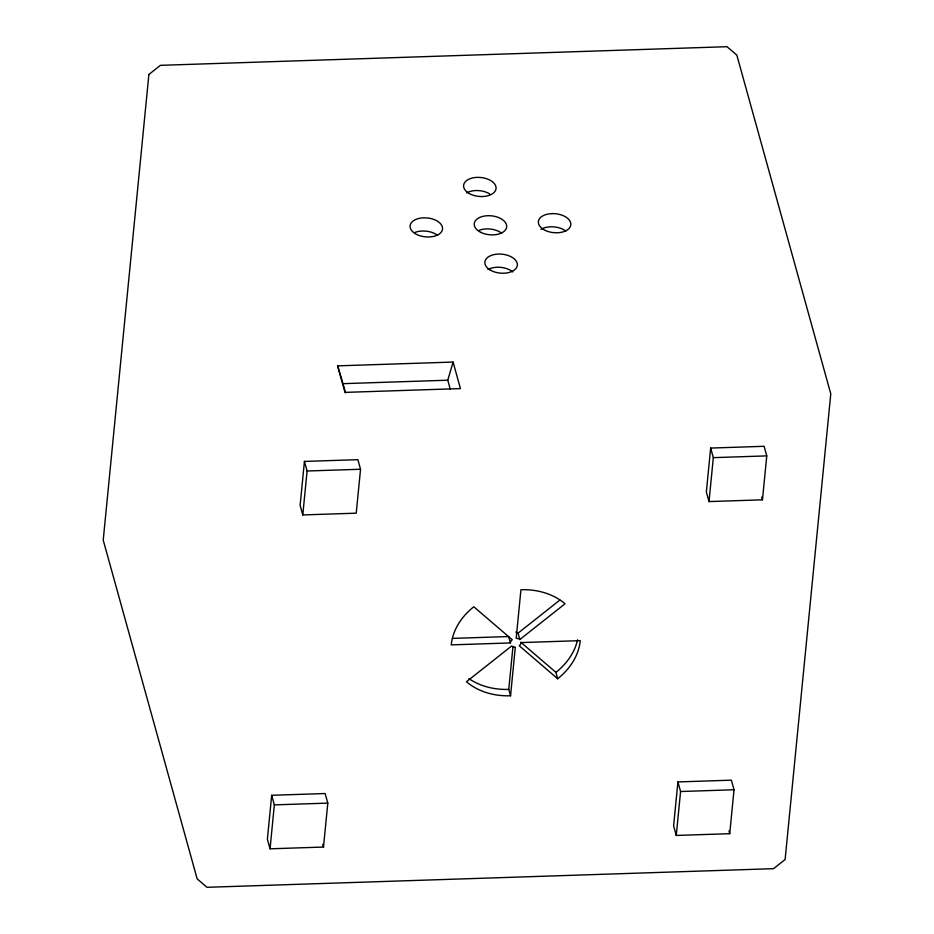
<?xml version="1.0" encoding="UTF-8"?>
<svg xmlns="http://www.w3.org/2000/svg" width="934" height="934" viewBox="0 0 934 934"><rect width="100%" height="100%" fill="white"/><g stroke="black" fill="none" stroke-linecap="round" stroke-linejoin="round"><path stroke-width="1.4" d="M271.689 795.289L267.381 839.222L270.043 848.808L323.491 847.045L327.799 803.112L325.137 793.526L271.689 795.289L274.351 804.875L270.043 848.808M304.426 461.419L300.118 505.352L302.779 514.938L356.228 513.175L360.536 469.253L357.874 459.668L304.426 461.419L307.088 471.005L302.779 514.938M510.548 695.783L515.311 647.157A5.441 4.308 -15.5 0 1 511.657 645.989L466.451 681.75A65.602 51.977 -15.5 0 0 510.548 695.783L508.773 689.397L512.976 646.48M677.921 781.933L673.612 825.854L676.263 835.44L729.723 833.688L734.031 789.755L731.369 780.17L677.921 781.933L680.571 791.518L676.263 835.44M710.657 448.063L706.349 491.996L709.011 501.581L762.459 499.818L766.767 455.885L764.105 446.3L710.657 448.063L713.319 457.648L709.011 501.581M450.305 389.338L447.771 380.208L453.083 362.065L337.629 365.859L344.985 392.385L460.439 388.591L453.083 362.065M515.766 632.084A5.441 4.308 -15.5 0 1 518.055 633.135L559.875 600.06M519.829 639.533L565.035 603.773A65.602 51.977 -15.5 0 0 520.938 589.739L516.175 638.366A5.441 4.308 -15.5 0 1 519.829 639.533L518.055 633.135M337.629 365.859L343.012 383.664L447.771 380.208M307.088 471.005L360.536 469.253M713.319 457.648L766.767 455.885M452.336 638.401L508.621 636.544L510.396 642.931L451.227 644.88A65.602 51.977 -15.5 0 1 473.795 606.773L512.264 639.778A5.441 4.308 -15.5 0 0 510.396 642.931M274.351 804.875L327.799 803.112M680.571 791.518L734.031 789.755M520.74 642.183L555.917 672.363L557.68 678.749A65.602 51.977 -15.5 0 0 580.259 640.642L521.09 642.58A5.441 4.308 -15.5 0 1 519.222 645.744L557.68 678.749M761.7 497.086L762.459 499.818M728.964 830.945L729.723 833.688M343.012 383.664L345.545 392.782M322.732 844.313L323.491 847.045M577.586 639.79A65.602 51.977 -15.5 0 1 555.917 672.363M508.773 689.397A65.602 51.977 -15.5 0 1 468.88 678.598M414.708 232.543A16.31 9.515 5.6 0 1 422.378 231.002L426.616 231.188A16.31 9.515 5.6 0 1 437.591 235.333M478.85 230.441A16.31 9.515 5.6 0 1 501.733 233.231M540.973 229.367A16.31 9.515 5.6 0 1 546.6 227.242L550.651 226.787A16.31 9.515 5.6 0 1 565.876 231.118M487.933 269.541A16.31 9.515 5.6 0 1 512.801 271.934M466.661 192.848A16.31 9.515 5.6 0 1 489.638 193.875M148.88 74.475L103.219 540.132L197.156 878.871L206.986 887.3L773.574 868.667L785.12 859.525L830.781 393.868L736.844 55.129L727.014 46.7L160.426 65.333L148.88 74.475M551.947 213.606L547.884 214.061A16.31 9.515 5.6 0 0 538.568 223.716A16.31 9.515 5.6 0 0 553.021 232.589L557.259 232.776A16.31 9.515 5.6 0 0 570.639 222.666A16.31 9.515 5.6 0 0 551.947 213.606M433.037 236.535L428.986 236.991A16.31 9.515 5.6 0 1 410.283 227.931A16.31 9.515 5.6 0 1 423.662 217.82L427.9 218.007A16.31 9.515 5.6 0 1 442.354 226.88A16.31 9.515 5.6 0 1 433.037 236.535M468.728 193.21A16.31 9.515 5.6 0 0 495.662 190.127A16.31 9.515 5.6 0 0 475.102 177.518A16.31 9.515 5.6 0 0 468.728 193.21M481.01 232.449A16.31 9.515 5.6 0 0 506.637 227.266A16.31 9.515 5.6 0 0 483.742 216.174A16.31 9.515 5.6 0 0 481.01 232.449M490 269.903A16.31 9.515 5.6 0 0 516.934 266.832A16.31 9.515 5.6 0 0 496.374 254.211A16.31 9.515 5.6 0 0 490 269.903"/></g></svg>
